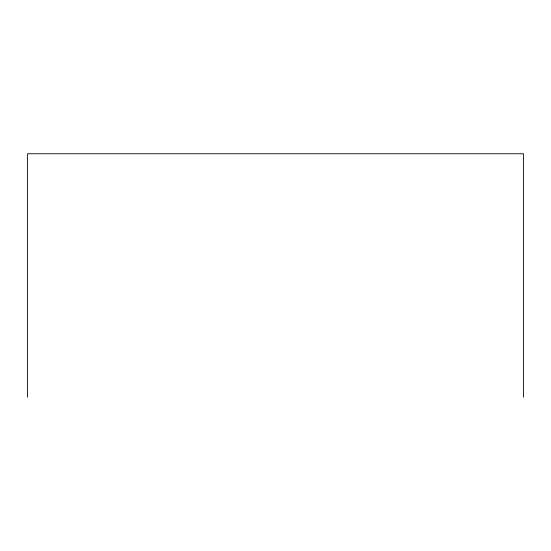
<?xml version="1.0" encoding="UTF-8"?>
<svg xmlns="http://www.w3.org/2000/svg" width="551" height="551" viewBox="0 0 551 551"><rect width="100%" height="100%" fill="white"/><g stroke="black" fill="none" stroke-linecap="round" stroke-linejoin="round"><path stroke-width="0.83" d="M523.45 397.25L523.45 153.75L27.55 153.75L27.55 397.25"/></g></svg>
